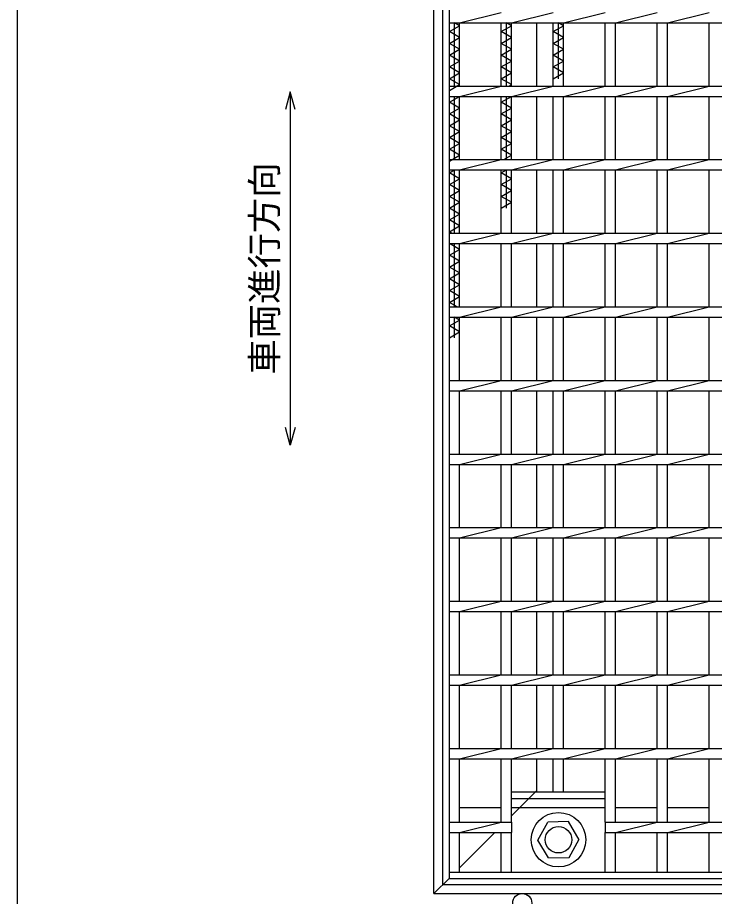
# Model space of a CAD drawing. Units: millimetres, scale not verified. Extents: x -1456 to 1385, y -1026 to 843.
# Drawn here: x -1383 to -910, y -304 to 294 of the extents above; entities that cross this region are included whole.
import ezdxf
from ezdxf.enums import TextEntityAlignment as Align

# ---------------------------------------------------------------- set-up
doc = ezdxf.new("R2010")
doc.units = ezdxf.units.MM
doc.header["$LTSCALE"] = 8
doc.linetypes.add('DASHED', pattern=[7.5, 6, -1.5])
for name, color, linetype, lineweight in [('0_2', 150, 'Continuous', 25), ('16', 3, 'Continuous', 25), ('19', 6, 'Continuous', 25), ('22', 4, 'Continuous', 25)]:
    doc.layers.add(name, color=color, linetype=linetype, lineweight=lineweight)
doc.styles.add('ベクトル', font='')
doc.styles.get('ベクトル').set_extended_font_data('ベクトル')

msp = doc.modelspace()

# ---------------------------------------------------------------- linework, layer by layer
at = {"layer": '0_2'}
msp.add_line((-1383.2, -917.2), (-1383.2, 842.8), dxfattribs=at)
at = {"layer": '16'}
for p, q in [((-1090, -287), (-1090, 524)), ((-1090, 290), (-1090, 297)), ((-1083, 290), (-1054.7, 297)), ((-1047.7, 290), (-1019.4, 297)), ((-1012.4, 290), (-984.1, 297)), ((-977.1, 290), (-948.8, 297)), ((-941.8, 290), (-913.5, 297)), ((-1090, 290), (-271, 290)), ((-1090, 284), (-1083, 288)), ((-1086.5, 247), (-1086.5, 290)), ((-1083, 288), (-1086.5, 290)), ((-1083, 247), (-1083, 290)), ((-1054.7, 247), (-1054.7, 290)), ((-1054.7, 284), (-1047.7, 288)), ((-1051.2, 247), (-1051.2, 290)), ((-1047.7, 288), (-1051.2, 290)), ((-1047.7, 247), (-1047.7, 290)), ((-1019.4, 247), (-1019.4, 290)), ((-1019.4, 284), (-1012.4, 288)), ((-1015.9, 252), (-1015.9, 290)), ((-1012.4, 288), (-1015.9, 290)), ((-1012.4, 247), (-1012.4, 290)), ((-984.1, 247), (-984.1, 290)), ((-977.1, 247), (-977.1, 290)), ((-948.8, 247), (-948.8, 290)), ((-941.8, 247), (-941.8, 290)), ((-913.5, 247), (-913.5, 290)), ((-1083, 280), (-1090, 284)), ((-1047.7, 280), (-1054.7, 284)), ((-1012.4, 280), (-1019.4, 284)), ((-1090, 276), (-1083, 280)), ((-1083, 272), (-1090, 276)), ((-1054.7, 276), (-1047.7, 280)), ((-1047.7, 272), (-1054.7, 276)), ((-1019.4, 276), (-1012.4, 280)), ((-1012.4, 272), (-1019.4, 276)), ((-1090, 268), (-1083, 272)), ((-1054.7, 268), (-1047.7, 272)), ((-1019.4, 268), (-1012.4, 272)), ((-1083, 264), (-1090, 268)), ((-1090, 260), (-1083, 264)), ((-1047.7, 264), (-1054.7, 268)), ((-1054.7, 260), (-1047.7, 264)), ((-1012.4, 264), (-1019.4, 268)), ((-1019.4, 260), (-1012.4, 264)), ((-1083, 256), (-1090, 260)), ((-1047.7, 256), (-1054.7, 260)), ((-1012.4, 256), (-1019.4, 260)), ((-1090, 252), (-1083, 256)), ((-1083, 248), (-1090, 252)), ((-1054.7, 252), (-1047.7, 256)), ((-1047.7, 248), (-1054.7, 252)), ((-1019.4, 252), (-1012.4, 256)), ((-1090, 244), (-1083, 248)), ((-1090, 247), (-271, 247)), ((-1090, 240), (-1090, 247)), ((-1083, 240), (-1054.7, 247)), ((-1049.45, 247), (-1047.7, 248)), ((-1047.7, 240), (-1019.4, 247)), ((-1012.4, 240), (-984.1, 247)), ((-977.1, 240), (-948.8, 247)), ((-941.8, 240), (-913.5, 247)), ((-1090, 240), (-271, 240)), ((-1090, 236), (-1083, 240)), ((-1086.5, 197), (-1086.5, 240)), ((-1083, 197), (-1083, 240)), ((-1054.7, 197), (-1054.7, 240)), ((-1054.7, 236), (-1047.7, 240)), ((-1051.2, 197), (-1051.2, 240)), ((-1047.7, 197), (-1047.7, 240)), ((-1019.4, 197), (-1019.4, 240)), ((-1012.4, 197), (-1012.4, 240)), ((-984.1, 197), (-984.1, 240)), ((-977.1, 197), (-977.1, 240)), ((-948.8, 197), (-948.8, 240)), ((-941.8, 197), (-941.8, 240)), ((-913.5, 197), (-913.5, 240)), ((-1083, 232), (-1090, 236)), ((-1047.7, 232), (-1054.7, 236)), ((-1090, 228), (-1083, 232)), ((-1083, 224), (-1090, 228)), ((-1054.7, 228), (-1047.7, 232)), ((-1047.7, 224), (-1054.7, 228)), ((-1090, 220), (-1083, 224)), ((-1054.7, 220), (-1047.7, 224)), ((-1083, 216), (-1090, 220)), ((-1090, 212), (-1083, 216)), ((-1047.7, 216), (-1054.7, 220)), ((-1054.7, 212), (-1047.7, 216)), ((-1083, 208), (-1090, 212)), ((-1047.7, 208), (-1054.7, 212)), ((-1090, 204), (-1083, 208)), ((-1083, 200), (-1090, 204)), ((-1054.7, 204), (-1047.7, 208)), ((-1047.7, 200), (-1054.7, 204)), ((-1090, 196), (-1083, 200)), ((-1052.95, 197), (-1047.7, 200)), ((-1090, 197), (-271, 197)), ((-1090, 190), (-1090, 197)), ((-1083, 190), (-1054.7, 197)), ((-1047.7, 190), (-1019.4, 197)), ((-1012.4, 190), (-984.1, 197)), ((-977.1, 190), (-948.8, 197)), ((-941.8, 190), (-913.5, 197)), ((-1090, 190), (-271, 190)), ((-1090, 188), (-1086.5, 190)), ((-1083, 184), (-1090, 188)), ((-1086.5, 147), (-1086.5, 190)), ((-1083, 147), (-1083, 190)), ((-1054.7, 147), (-1054.7, 190)), ((-1054.7, 188), (-1051.2, 190)), ((-1047.7, 184), (-1054.7, 188)), ((-1051.2, 164), (-1051.2, 190)), ((-1047.7, 147), (-1047.7, 190)), ((-1019.4, 147), (-1019.4, 190)), ((-1012.4, 147), (-1012.4, 190)), ((-984.1, 147), (-984.1, 190)), ((-977.1, 147), (-977.1, 190)), ((-948.8, 147), (-948.8, 190)), ((-941.8, 147), (-941.8, 190)), ((-913.5, 147), (-913.5, 190)), ((-1090, 180), (-1083, 184)), ((-1083, 176), (-1090, 180)), ((-1054.7, 180), (-1047.7, 184)), ((-1047.7, 176), (-1054.7, 180)), ((-1090, 172), (-1083, 176)), ((-1054.7, 172), (-1047.7, 176)), ((-1083, 168), (-1090, 172)), ((-1090, 164), (-1083, 168)), ((-1047.7, 168), (-1054.7, 172)), ((-1054.7, 164), (-1047.7, 168)), ((-1083, 160), (-1090, 164)), ((-1090, 156), (-1083, 160)), ((-1083, 152), (-1090, 156)), ((-1090, 148), (-1083, 152)), ((-1088.25, 147), (-1090, 148)), ((-1090, 147), (-271, 147)), ((-1090, 140), (-1090, 147)), ((-1083, 140), (-1054.7, 147)), ((-1047.7, 140), (-1019.4, 147)), ((-1012.4, 140), (-984.1, 147)), ((-977.1, 140), (-948.8, 147)), ((-941.8, 140), (-913.5, 147)), ((-1090, 140), (-271, 140)), ((-1083, 136), (-1090, 140)), ((-1086.5, 97), (-1086.5, 140)), ((-1083, 97), (-1083, 140)), ((-1054.7, 97), (-1054.7, 140)), ((-1047.7, 97), (-1047.7, 140)), ((-1019.4, 97), (-1019.4, 140)), ((-1012.4, 97), (-1012.4, 140)), ((-984.1, 97), (-984.1, 140)), ((-977.1, 97), (-977.1, 140)), ((-948.8, 97), (-948.8, 140)), ((-941.8, 97), (-941.8, 140)), ((-913.5, 97), (-913.5, 140)), ((-1090, 132), (-1083, 136)), ((-1083, 128), (-1090, 132)), ((-1090, 124), (-1083, 128)), ((-1083, 120), (-1090, 124)), ((-1090, 116), (-1083, 120)), ((-1083, 112), (-1090, 116)), ((-1090, 108), (-1083, 112)), ((-1083, 104), (-1090, 108)), ((-1090, 100), (-1083, 104)), ((-1084.75, 97), (-1090, 100)), ((-1090, 97), (-271, 97)), ((-1090, 90), (-1090, 97)), ((-1083, 90), (-1054.7, 97)), ((-1047.7, 90), (-1019.4, 97)), ((-1012.4, 90), (-984.1, 97)), ((-977.1, 90), (-948.8, 97)), ((-941.8, 90), (-913.5, 97)), ((-1090, 90), (-271, 90)), ((-1086.5, 76), (-1086.5, 90)), ((-1083, 88), (-1086.5, 90)), ((-1083, 47), (-1083, 90)), ((-1054.7, 47), (-1054.7, 90)), ((-1047.7, 47), (-1047.7, 90)), ((-1019.4, 47), (-1019.4, 90)), ((-1012.4, 47), (-1012.4, 90)), ((-984.1, 47), (-984.1, 90)), ((-977.1, 47), (-977.1, 90)), ((-948.8, 47), (-948.8, 90)), ((-941.8, 47), (-941.8, 90)), ((-913.5, 47), (-913.5, 90)), ((-1090, 84), (-1083, 88)), ((-1083, 80), (-1090, 84)), ((-1090, 76), (-1083, 80)), ((-1090, 47), (-271, 47)), ((-1090, 40), (-1090, 47)), ((-1083, 40), (-1054.7, 47)), ((-1047.7, 40), (-1019.4, 47)), ((-1012.4, 40), (-984.1, 47)), ((-977.1, 40), (-948.8, 47)), ((-941.8, 40), (-913.5, 47)), ((-1090, 40), (-271, 40)), ((-1083, -3), (-1083, 40)), ((-1054.7, -3), (-1054.7, 40)), ((-1047.7, -3), (-1047.7, 40)), ((-1019.4, -3), (-1019.4, 40)), ((-1012.4, -3), (-1012.4, 40)), ((-984.1, -3), (-984.1, 40)), ((-977.1, -3), (-977.1, 40)), ((-948.8, -3), (-948.8, 40)), ((-941.8, -3), (-941.8, 40)), ((-913.5, -3), (-913.5, 40)), ((-1090, -3), (-271, -3)), ((-1090, -10), (-1090, -3)), ((-1083, -10), (-1054.7, -3)), ((-1047.7, -10), (-1019.4, -3)), ((-1012.4, -10), (-984.1, -3)), ((-977.1, -10), (-948.8, -3)), ((-941.8, -10), (-913.5, -3)), ((-1090, -10), (-271, -10)), ((-1083, -53), (-1083, -10)), ((-1054.7, -53), (-1054.7, -10)), ((-1047.7, -53), (-1047.7, -10)), ((-1019.4, -53), (-1019.4, -10)), ((-1012.4, -53), (-1012.4, -10)), ((-984.1, -53), (-984.1, -10)), ((-977.1, -53), (-977.1, -10)), ((-948.8, -53), (-948.8, -10)), ((-941.8, -53), (-941.8, -10)), ((-913.5, -53), (-913.5, -10)), ((-1090, -53), (-271, -53)), ((-1090, -60), (-1090, -53)), ((-1083, -60), (-1054.7, -53)), ((-1047.7, -60), (-1019.4, -53)), ((-1012.4, -60), (-984.1, -53)), ((-977.1, -60), (-948.8, -53)), ((-941.8, -60), (-913.5, -53)), ((-1090, -60), (-271, -60)), ((-1083, -103), (-1083, -60)), ((-1054.7, -103), (-1054.7, -60)), ((-1047.7, -103), (-1047.7, -60)), ((-1019.4, -103), (-1019.4, -60)), ((-1012.4, -103), (-1012.4, -60)), ((-984.1, -103), (-984.1, -60)), ((-977.1, -103), (-977.1, -60)), ((-948.8, -103), (-948.8, -60)), ((-941.8, -103), (-941.8, -60)), ((-913.5, -103), (-913.5, -60)), ((-1090, -103), (-271, -103)), ((-1090, -110), (-1090, -103)), ((-1083, -110), (-1054.7, -103)), ((-1047.7, -110), (-1019.4, -103)), ((-1012.4, -110), (-984.1, -103)), ((-977.1, -110), (-948.8, -103)), ((-941.8, -110), (-913.5, -103)), ((-1090, -110), (-271, -110)), ((-1083, -153), (-1083, -110)), ((-1054.7, -153), (-1054.7, -110)), ((-1047.7, -153), (-1047.7, -110)), ((-1019.4, -153), (-1019.4, -110)), ((-1012.4, -153), (-1012.4, -110)), ((-984.1, -153), (-984.1, -110)), ((-977.1, -153), (-977.1, -110)), ((-948.8, -153), (-948.8, -110)), ((-941.8, -153), (-941.8, -110)), ((-913.5, -153), (-913.5, -110)), ((-1090, -153), (-271, -153)), ((-1090, -160), (-1090, -153)), ((-1083, -160), (-1054.7, -153)), ((-1047.7, -160), (-1019.4, -153)), ((-1012.4, -160), (-984.1, -153)), ((-977.1, -160), (-948.8, -153)), ((-941.8, -160), (-913.5, -153)), ((-1090, -160), (-271, -160)), ((-1083, -203), (-1083, -160)), ((-1054.7, -203), (-1054.7, -160)), ((-1047.7, -203), (-1047.7, -160)), ((-1019.4, -203), (-1019.4, -160)), ((-1012.4, -203), (-1012.4, -160)), ((-984.1, -203), (-984.1, -160)), ((-977.1, -203), (-977.1, -160)), ((-948.8, -203), (-948.8, -160)), ((-941.8, -203), (-941.8, -160)), ((-913.5, -203), (-913.5, -160)), ((-1090, -203), (-271, -203)), ((-1090, -210), (-1090, -203)), ((-1083, -210), (-1054.7, -203)), ((-1047.7, -210), (-1019.4, -203)), ((-1012.4, -210), (-984.1, -203)), ((-977.1, -210), (-948.8, -203)), ((-941.8, -210), (-913.5, -203)), ((-1090, -210), (-271, -210)), ((-1083, -253), (-1083, -210)), ((-1054.7, -253), (-1054.7, -210)), ((-1047.7, -253), (-1047.7, -210)), ((-1019.4, -232.5), (-1019.4, -210)), ((-1012.4, -232.5), (-1012.4, -210)), ((-984.1, -253), (-984.1, -210)), ((-977.1, -253), (-977.1, -210)), ((-948.8, -253), (-948.8, -210)), ((-941.8, -253), (-941.8, -210)), ((-913.5, -253), (-913.5, -210)), ((-1047.7, -232.5), (-984.1, -232.5)), ((-1047.7, -237), (-1047.7, -232.5)), ((-984.1, -237), (-984.1, -232.5)), ((-1047.7, -237), (-984.1, -237)), ((-1083, -243), (-1054.7, -243)), ((-1047.7, -243), (-984.1, -243)), ((-977.1, -243), (-948.8, -243)), ((-941.8, -243), (-913.5, -243)), ((-1090, -253), (-1047.7, -253)), ((-1090, -260), (-1090, -253)), ((-1083, -260), (-1054.7, -253)), ((-1047.7, -253), (-1047.7, -260)), ((-1029.896, -265.342), (-1023.194, -253.05)), ((-1009.198, -252.708), (-1023.194, -253.05)), ((-1001.9, -265), (-1009.198, -252.708)), ((-984.1, -253), (-377, -253)), ((-984.1, -253), (-984.1, -260)), ((-977.1, -260), (-948.8, -253)), ((-941.8, -260), (-913.5, -253)), ((-1090, -260), (-1047.7, -260)), ((-1083, -287), (-1083, -260)), ((-1054.7, -287), (-1054.7, -260)), ((-1047.7, -287), (-1047.7, -260)), ((-984.1, -260), (-377, -260)), ((-984.1, -287), (-984.1, -260)), ((-977.1, -287), (-977.1, -260)), ((-948.8, -287), (-948.8, -260)), ((-941.8, -287), (-941.8, -260)), ((-913.5, -287), (-913.5, -260)), ((-1022.602, -277.292), (-1029.896, -265.342)), ((-1008.606, -276.95), (-1001.904, -264.658)), ((-1022.602, -277.292), (-1008.606, -276.95)), ((-1090, -287), (-271, -287)), ((-1090, -291.5), (-1090, -287)), ((-1090, -287), (-1083, -287)), ((-271, -291.5), (-1090, -291.5)), ((-1054.7, -287), (-1047.7, -287)), ((-1019.4, -287), (-1012.4, -287)), ((-984.1, -287), (-977.1, -287)), ((-948.8, -287), (-941.8, -287)), ((-913.5, -287), (-906.5, -287))]:
    msp.add_line(p, q, dxfattribs=at)
for radius in [18.5, 9]:
    msp.add_circle((-1015.9, -265), radius, dxfattribs=at)
at = {"layer": '19'}
for p, q in [((-1100.5, -301.5), (-1100.5, 538.5)), ((-1094.5, -295.5), (-1094.5, 532.5)), ((-1030.5, 247), (-1030.5, 290)), ((-1030.5, 197), (-1030.5, 240)), ((-1030.5, 147), (-1030.5, 190)), ((-1030.5, 97), (-1030.5, 140)), ((-1030.5, 47), (-1030.5, 90)), ((-1030.5, -3), (-1030.5, 40)), ((-1030.5, -53), (-1030.5, -10)), ((-1030.5, -103), (-1030.5, -60)), ((-1030.5, -153), (-1030.5, -110)), ((-1030.5, -203), (-1030.5, -160)), ((-1030.5, -232.5), (-1030.5, -210)), ((-1094.5, -295.5), (-266.5, -295.5)), ((-1100.5, -301.5), (-260.5, -301.5))]:
    msp.add_line(p, q, dxfattribs=at)
at = {"layer": '19', "linetype": 'DASHED'}
for p, q in [((-1047.7, -248.7), (-1030.5, -231.5)), ((-1030.5, -231.5), (-1030.5, -227)), ((-1083, -284), (-1059, -260)), ((-1100.5, -301.5), (-1090, -291))]:
    msp.add_line(p, q, dxfattribs=at)
at = {"layer": '19'}
msp.add_circle((-1040.5, -308), 6.5, dxfattribs=at)
at = {"layer": '22'}
for p, q in [((-1198, 243), (-1201.2, 231)), ((-1194.8, 231), (-1198, 243)), ((-1198, 243), (-1198, 3)), ((-1198, 3), (-1201.2, 15)), ((-1194.8, 15), (-1198, 3))]:
    msp.add_line(p, q, dxfattribs=at)

# ---------------------------------------------------------------- texts
at = {"layer": '22', "color": 2, "style": 'ベクトル'}
msp.add_text('車両進行方向', height=17.6, rotation=90, dxfattribs=at).set_placement((-1215.6, 51), align=Align.MIDDLE_LEFT)

doc.saveas('drawing.dxf')
